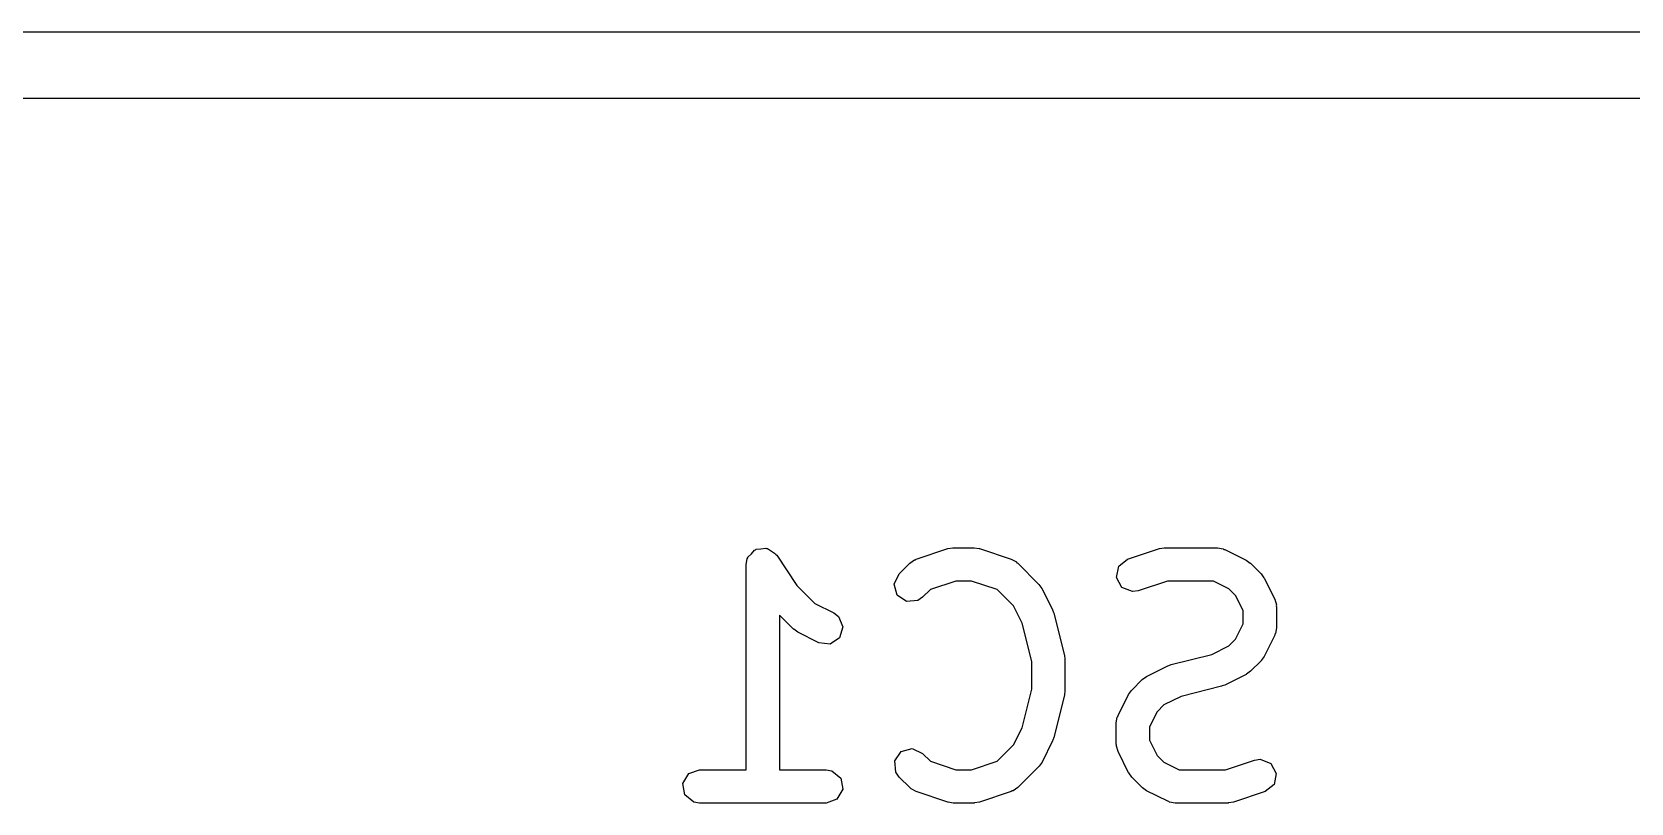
# Model space of a CAD drawing. Extents: x 70.3 to 133.4, y -81.7 to -32.
# Drawn here: x 93.83 to 101.03, y -73.27 to -69.8 of the extents above; entities that cross this region are included whole.
import ezdxf

# ---------------------------------------------------------------- set-up
doc = ezdxf.new("R2010")
doc.units = 0
doc.layers.add('BLACK', color=7, linetype='CONTINUOUS')

msp = doc.modelspace()

# ---------------------------------------------------------------- linework, layer by layer
at = {"layer": 'BLACK', "linetype": 'CONTINUOUS'}
for p, q in [((77.6736, -69.7988), (118.0136, -69.7988)), ((118.1636, -70.0988), (77.5236, -70.0988)), ((97.054178, -72.164377), (97.069916, -72.149342)), ((97.069916, -72.149342), (97.083909, -72.132667)), ((97.083909, -72.132667), (97.088156, -72.131918)), ((97.088156, -72.131918), (97.091275, -72.128939)), ((97.091275, -72.128939), (97.112995, -72.127538)), ((97.112995, -72.127538), (97.134433, -72.123758)), ((97.134433, -72.123758), (97.138168, -72.125914)), ((97.138168, -72.125914), (97.142471, -72.125637)), ((97.142471, -72.125637), (97.160012, -72.138526)), ((97.160012, -72.138526), (97.178862, -72.14941)), ((97.178862, -72.14941), (97.180336, -72.153461)), ((97.180336, -72.153461), (97.183813, -72.156016)), ((97.811978, -72.174087), (97.954834, -72.126468)), ((97.954834, -72.126468), (97.977014, -72.123178)), ((97.977014, -72.123178), (97.978552, -72.122619)), ((97.978552, -72.122619), (98.07379, -72.122619)), ((98.07379, -72.122619), (98.095872, -72.126512)), ((98.095872, -72.126512), (98.097507, -72.126468)), ((98.097507, -72.126468), (98.240364, -72.174087)), ((98.764359, -72.174087), (98.907215, -72.126468)), ((98.907215, -72.126468), (98.929395, -72.123178)), ((98.929395, -72.123178), (98.930933, -72.122619)), ((98.930933, -72.122619), (99.169028, -72.122619)), ((99.169028, -72.122619), (99.19468, -72.127142)), ((99.19468, -72.127142), (99.198115, -72.130024)), ((99.198115, -72.130024), (99.202569, -72.130537)), ((99.202569, -72.130537), (99.297807, -72.178156)), ((97.046409, -72.197619), (97.050932, -72.171967)), ((97.046409, -73.122619), (97.046409, -72.197619)), ((97.050932, -72.171967), (97.053703, -72.168663)), ((97.053703, -72.168663), (97.054178, -72.164377)), ((97.183813, -72.156016), (97.274931, -72.292694)), ((97.735043, -72.239824), (97.782662, -72.192205)), ((97.782662, -72.192205), (97.803999, -72.177265)), ((97.803999, -72.177265), (97.808465, -72.176874)), ((97.808465, -72.176874), (97.811978, -72.174087)), ((98.240364, -72.174087), (98.263269, -72.186489)), ((98.263269, -72.186489), (98.265616, -72.19031)), ((98.265616, -72.19031), (98.26968, -72.192205)), ((98.26968, -72.192205), (98.364918, -72.287443)), ((98.713887, -72.256239), (98.724173, -72.205978)), ((98.724173, -72.205978), (98.764359, -72.174087)), ((99.297807, -72.178156), (99.315817, -72.191514)), ((99.315817, -72.191514), (99.317299, -72.192205)), ((99.317299, -72.192205), (99.364918, -72.239824)), ((97.274931, -72.292694), (97.356312, -72.374075)), ((97.713362, -72.286321), (97.735043, -72.239824)), ((97.726639, -72.335875), (97.713362, -72.286321)), ((97.990722, -72.272619), (97.876209, -72.31079)), ((98.06162, -72.272619), (97.990722, -72.272619)), ((98.176133, -72.31079), (98.06162, -72.272619)), ((98.364918, -72.287443), (98.37778, -72.305811)), ((98.738316, -72.301353), (98.713887, -72.256239)), ((98.943103, -72.272619), (98.811793, -72.316389)), ((99.151323, -72.272619), (98.943103, -72.272619)), ((99.219839, -72.306877), (99.151323, -72.272619)), ((99.364918, -72.239824), (99.377777, -72.25819)), ((99.377777, -72.25819), (99.378967, -72.259316)), ((99.378967, -72.259316), (99.426586, -72.354554)), ((97.768665, -72.365302), (97.726639, -72.335875)), ((97.819772, -72.36083), (97.768665, -72.365302)), ((97.841109, -72.34589), (97.819772, -72.36083)), ((97.876209, -72.31079), (97.841109, -72.34589)), ((98.250246, -72.384903), (98.176133, -72.31079)), ((98.37778, -72.305811), (98.378967, -72.306935)), ((98.378967, -72.306935), (98.426586, -72.402173)), ((98.786027, -72.32021), (98.738316, -72.301353)), ((98.811793, -72.316389), (98.786027, -72.32021)), ((99.250246, -72.337284), (99.219839, -72.306877)), ((99.284504, -72.4058), (99.250246, -72.337284)), ((99.426586, -72.354554), (99.434012, -72.37952)), ((97.258852, -72.488747), (97.196409, -72.426304)), ((97.196409, -72.426304), (97.196409, -73.122619)), ((97.356312, -72.374075), (97.440664, -72.416251)), ((97.440664, -72.416251), (97.461585, -72.431768)), ((97.461585, -72.431768), (97.481988, -72.478839)), ((98.288739, -72.46189), (98.250246, -72.384903)), ((98.426586, -72.402173), (98.430276, -72.414579)), ((98.430276, -72.414579), (98.432265, -72.417524)), ((98.432265, -72.417524), (98.479884, -72.608)), ((99.284504, -72.465628), (99.284504, -72.4058)), ((99.434012, -72.37952), (99.43297, -72.383881)), ((99.43297, -72.383881), (99.434504, -72.388095)), ((99.434504, -72.388095), (99.434504, -72.483333)), ((97.260333, -72.489437), (97.258852, -72.488747)), ((97.278344, -72.502796), (97.260333, -72.489437)), ((97.373582, -72.550415), (97.278344, -72.502796)), ((97.481988, -72.478839), (97.467361, -72.528014)), ((98.332123, -72.635424), (98.288739, -72.46189)), ((99.250246, -72.534144), (99.284504, -72.465628)), ((99.427098, -72.51242), (99.426586, -72.516874)), ((99.429981, -72.508985), (99.427098, -72.51242)), ((99.434504, -72.483333), (99.429981, -72.508985)), ((97.424548, -72.55628), (97.373582, -72.550415)), ((97.467361, -72.528014), (97.424548, -72.55628)), ((99.142852, -72.603044), (99.219839, -72.564551)), ((99.219839, -72.564551), (99.250246, -72.534144)), ((99.426586, -72.516874), (99.378967, -72.612112)), ((98.332123, -72.759813), (98.332123, -72.635424)), ((98.479884, -72.608), (98.480937, -72.622932)), ((98.480937, -72.622932), (98.482123, -72.62619)), ((98.482123, -72.62619), (98.482123, -72.769047)), ((98.849773, -72.701965), (98.945011, -72.654346)), ((98.945011, -72.654346), (98.957417, -72.650655)), ((98.957417, -72.650655), (98.960362, -72.648667)), ((98.960362, -72.648667), (99.142852, -72.603044)), ((99.364918, -72.631604), (99.317299, -72.679223)), ((99.365609, -72.630122), (99.364918, -72.631604)), ((99.378967, -72.612112), (99.365609, -72.630122)), ((98.782662, -72.763633), (98.830281, -72.716014)), ((98.830281, -72.716014), (98.848647, -72.703154)), ((98.848647, -72.703154), (98.849773, -72.701965)), ((99.297807, -72.693272), (99.202569, -72.740891)), ((99.298932, -72.692082), (99.297807, -72.693272)), ((99.317299, -72.679223), (99.298932, -72.692082)), ((98.288739, -72.933347), (98.332123, -72.759813)), ((98.479884, -72.787237), (98.432265, -72.977713)), ((98.482123, -72.769047), (98.479523, -72.783788)), ((98.479523, -72.783788), (98.479884, -72.787237)), ((98.720994, -72.878363), (98.768613, -72.783125)), ((98.768613, -72.783125), (98.781971, -72.765114)), ((98.781971, -72.765114), (98.782662, -72.763633)), ((99.004728, -72.792192), (98.927741, -72.830686)), ((99.187218, -72.74657), (99.004728, -72.792192)), ((99.190162, -72.744581), (99.187218, -72.74657)), ((99.202569, -72.740891), (99.190162, -72.744581)), ((98.897334, -72.861093), (98.863076, -72.929609)), ((98.927741, -72.830686), (98.897334, -72.861093)), ((98.250245, -73.010334), (98.288739, -72.933347)), ((98.713076, -72.911904), (98.717599, -72.886252)), ((98.713076, -73.007142), (98.713076, -72.911904)), ((98.717599, -72.886252), (98.720481, -72.882816)), ((98.720481, -72.882816), (98.720994, -72.878363)), ((98.863076, -72.929609), (98.863076, -72.989437)), ((98.176133, -73.084447), (98.250245, -73.010334)), ((98.426586, -72.993064), (98.378967, -73.088302)), ((98.426992, -72.989535), (98.426586, -72.993064)), ((98.432265, -72.977713), (98.426992, -72.989535)), ((98.714609, -73.011355), (98.713076, -73.007142)), ((98.713568, -73.015716), (98.714609, -73.011355)), ((98.720994, -73.040683), (98.713568, -73.015716)), ((98.863076, -72.989437), (98.897334, -73.057953)), ((97.715632, -73.082968), (97.745058, -73.040943)), ((97.720102, -73.134075), (97.715632, -73.082968)), ((97.745058, -73.040943), (97.794613, -73.027666)), ((97.794613, -73.027666), (97.84111, -73.049348)), ((97.84111, -73.049348), (97.876209, -73.084448)), ((97.876209, -73.084448), (97.990722, -73.122619)), ((98.06162, -73.122619), (98.176133, -73.084447)), ((98.378967, -73.088302), (98.36561, -73.10631)), ((98.768613, -73.135921), (98.720994, -73.040683)), ((98.897334, -73.057953), (98.927741, -73.088361)), ((98.927741, -73.088361), (98.996257, -73.122619)), ((99.204477, -73.122619), (99.335786, -73.078849)), ((99.335786, -73.078849), (99.361552, -73.075028)), ((99.361552, -73.075028), (99.409264, -73.093885)), ((96.761834, -73.184595), (96.787486, -73.140166)), ((96.787486, -73.140166), (96.835695, -73.122619)), ((96.835695, -73.122619), (97.046409, -73.122619)), ((97.196409, -73.122619), (97.407123, -73.122619)), ((97.407123, -73.122619), (97.432775, -73.127142)), ((97.432775, -73.127142), (97.472075, -73.160119)), ((97.472075, -73.160119), (97.480984, -73.210643)), ((97.735042, -73.155412), (97.720102, -73.134075)), ((97.782661, -73.203032), (97.735042, -73.155412)), ((97.990722, -73.122619), (98.06162, -73.122619)), ((98.364919, -73.107793), (98.26968, -73.203033)), ((98.36561, -73.10631), (98.364919, -73.107793)), ((98.769801, -73.137046), (98.768613, -73.135921)), ((98.782661, -73.155412), (98.769801, -73.137046)), ((98.83028, -73.203032), (98.782661, -73.155412)), ((98.996257, -73.122619), (99.204477, -73.122619)), ((99.409264, -73.093885), (99.433693, -73.138999)), ((99.433693, -73.138999), (99.423407, -73.18926)), ((96.770743, -73.235119), (96.761834, -73.184595)), ((96.810043, -73.268096), (96.770743, -73.235119)), ((97.480984, -73.210643), (97.455332, -73.255072)), ((97.786725, -73.204927), (97.782661, -73.203032)), ((97.789073, -73.208748), (97.786725, -73.204927)), ((97.811978, -73.221151), (97.789073, -73.208748)), ((97.954834, -73.26877), (97.811978, -73.221151)), ((98.240364, -73.221151), (98.097507, -73.26877)), ((98.243876, -73.218363), (98.240364, -73.221151)), ((98.248343, -73.217973), (98.243876, -73.218363)), ((98.26968, -73.203033), (98.248343, -73.217973)), ((98.831761, -73.203722), (98.83028, -73.203032)), ((98.849773, -73.217082), (98.831761, -73.203722)), ((98.945011, -73.264701), (98.849773, -73.217082)), ((99.383221, -73.221151), (99.240364, -73.26877)), ((99.423407, -73.18926), (99.383221, -73.221151)), ((96.835695, -73.272619), (96.810043, -73.268096)), ((97.407123, -73.272619), (96.835695, -73.272619)), ((97.455332, -73.255072), (97.407123, -73.272619)), ((97.956469, -73.268725), (97.954834, -73.26877)), ((97.978552, -73.272619), (97.956469, -73.268725)), ((98.07379, -73.272619), (97.978552, -73.272619)), ((98.075328, -73.272058), (98.07379, -73.272619)), ((98.097507, -73.26877), (98.075328, -73.272058)), ((98.949464, -73.265213), (98.945011, -73.264701)), ((98.9529, -73.268096), (98.949464, -73.265213)), ((98.978552, -73.272619), (98.9529, -73.268096)), ((99.216647, -73.272619), (98.978552, -73.272619)), ((99.218185, -73.272058), (99.216647, -73.272619)), ((99.240364, -73.26877), (99.218185, -73.272058))]:
    msp.add_line(p, q, dxfattribs=at)

doc.saveas('drawing.dxf')
